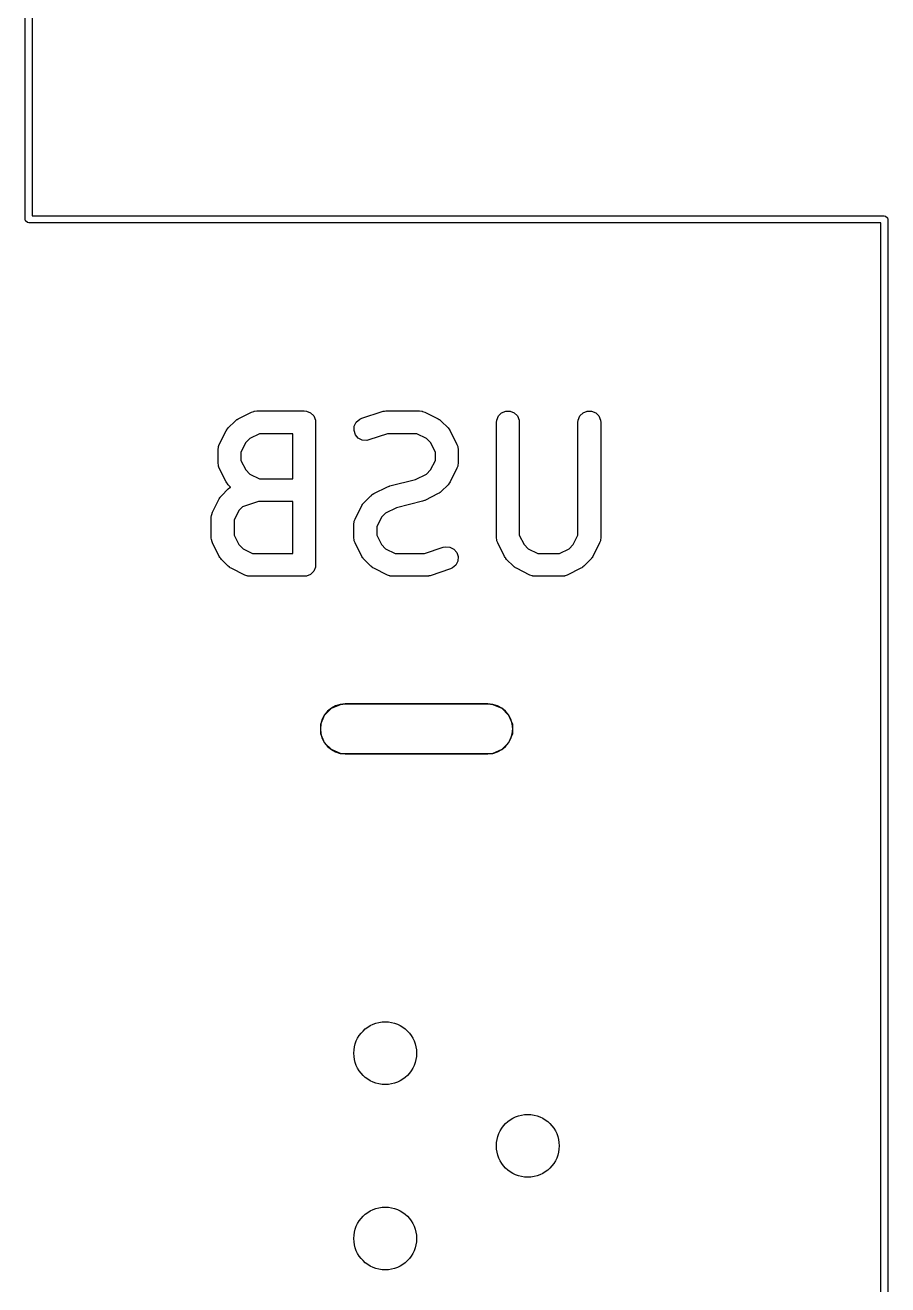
# Model space of a CAD drawing. Extents: x 89 to 178, y -115 to -57.
# Drawn here: x 171.97 to 178.03, y -97.77 to -88.94 of the extents above; entities that cross this region are included whole.
import ezdxf

# ---------------------------------------------------------------- set-up
doc = ezdxf.new("R2010")
doc.units = 0
doc.layers.add('BLACK', color=7, linetype='CONTINUOUS')

msp = doc.modelspace()

# ---------------------------------------------------------------- linework, layer by layer
at = {"layer": 'BLACK', "linetype": 'CONTINUOUS'}
for p, q in [((171.975, -90.3), (171.975091, -63.030772)), ((172.025092, -63.020889), (172.025, -90.275)), ((171.976903, -90.309567), (171.975, -90.3)), ((171.990433, -90.323097), (171.976903, -90.309567)), ((172.025, -90.275), (178, -90.275)), ((178, -90.275), (178.009567, -90.276903)), ((178.009567, -90.276903), (178.023097, -90.290433)), ((178.023097, -90.290433), (178.025, -90.3)), ((178.025, -90.3), (178.025, -106.5)), ((172, -90.325), (171.990433, -90.323097)), ((177.975, -90.325), (172, -90.325)), ((177.975, -106.475818), (177.975, -90.325)), ((173.399145, -91.762968), (173.446764, -91.71535)), ((173.446764, -91.71535), (173.452898, -91.710315)), ((173.452898, -91.710315), (173.454284, -91.708718)), ((173.454284, -91.708718), (173.456692, -91.707202)), ((173.456692, -91.707202), (173.458887, -91.705401)), ((173.458887, -91.705401), (173.460837, -91.704593)), ((173.460837, -91.704593), (173.467556, -91.700364)), ((173.467556, -91.700364), (173.562794, -91.652745)), ((173.562794, -91.652745), (173.57744, -91.64714)), ((173.57744, -91.64714), (173.580307, -91.646936)), ((173.580307, -91.646936), (173.582964, -91.645836)), ((173.582964, -91.645836), (173.598571, -91.644299)), ((173.598571, -91.644299), (173.931904, -91.644299)), ((173.931904, -91.644299), (173.947511, -91.645836)), ((173.947511, -91.645836), (173.97635, -91.657781)), ((173.97635, -91.657781), (173.998422, -91.679853)), ((173.998422, -91.679853), (174.010367, -91.708692)), ((174.010367, -91.708692), (174.011904, -91.724299)), ((174.011904, -91.724299), (174.011904, -92.724299)), ((174.283316, -91.750788), (174.297276, -91.722869)), ((174.297276, -91.722869), (174.320858, -91.702417)), ((174.320858, -91.702417), (174.335178, -91.696023)), ((174.335178, -91.696023), (174.478034, -91.648404)), ((174.478034, -91.648404), (174.485776, -91.646643)), ((174.485776, -91.646643), (174.487726, -91.645836)), ((174.487726, -91.645836), (174.490552, -91.645557)), ((174.490552, -91.645557), (174.493326, -91.644927)), ((174.493326, -91.644927), (174.495434, -91.645076)), ((174.495434, -91.645076), (174.503333, -91.644299)), ((174.503333, -91.644299), (174.741428, -91.644299)), ((174.741428, -91.644299), (174.757035, -91.645836)), ((174.757035, -91.645836), (174.759691, -91.646936)), ((174.759691, -91.646936), (174.762558, -91.64714)), ((174.762558, -91.64714), (174.777205, -91.652745)), ((174.777205, -91.652745), (174.872443, -91.700364)), ((174.872443, -91.700364), (174.879157, -91.70459)), ((174.879157, -91.70459), (174.881112, -91.7054)), ((174.881112, -91.7054), (174.883311, -91.707205)), ((174.883311, -91.707205), (174.885715, -91.708718)), ((174.885715, -91.708718), (174.887097, -91.710312)), ((174.887097, -91.710312), (174.893235, -91.715349)), ((174.893235, -91.715349), (174.940853, -91.762968)), ((175.280476, -91.724299), (175.282013, -91.708692)), ((175.280476, -92.533822), (175.280476, -91.724299)), ((175.282013, -91.708692), (175.293958, -91.679853)), ((175.293958, -91.679853), (175.31603, -91.657781)), ((175.31603, -91.657781), (175.344869, -91.645836)), ((175.344869, -91.645836), (175.376083, -91.645836)), ((175.376083, -91.645836), (175.404922, -91.657781)), ((175.404922, -91.657781), (175.426994, -91.679853)), ((175.426994, -91.679853), (175.438939, -91.708692)), ((175.438939, -91.708692), (175.440476, -91.724299)), ((175.440476, -91.724299), (175.440476, -92.514937)), ((175.851904, -91.724299), (175.853441, -91.708692)), ((175.851904, -92.514937), (175.851904, -91.724299)), ((175.853441, -91.708692), (175.865386, -91.679853)), ((175.865386, -91.679853), (175.887458, -91.657781)), ((175.887458, -91.657781), (175.916297, -91.645836)), ((175.916297, -91.645836), (175.947511, -91.645836)), ((175.947511, -91.645836), (175.97635, -91.657781)), ((175.97635, -91.657781), (175.998422, -91.679853)), ((175.998422, -91.679853), (176.010367, -91.708692)), ((176.010367, -91.708692), (176.011904, -91.724299)), ((176.011904, -91.724299), (176.011904, -92.533822)), ((173.336541, -91.878998), (173.38416, -91.78376)), ((173.38416, -91.78376), (173.388386, -91.777045)), ((173.388386, -91.777045), (173.389196, -91.775091)), ((173.389196, -91.775091), (173.391001, -91.772891)), ((173.391001, -91.772891), (173.392514, -91.770488)), ((173.392514, -91.770488), (173.394108, -91.769105)), ((173.394108, -91.769105), (173.399145, -91.762968)), ((173.617456, -91.804299), (173.550722, -91.837665)), ((173.851904, -91.804299), (173.617456, -91.804299)), ((173.851904, -92.120489), (173.851904, -91.804299)), ((174.281104, -91.781924), (174.283316, -91.750788)), ((174.290975, -91.811536), (174.281104, -91.781924)), ((174.311427, -91.835118), (174.290975, -91.811536)), ((174.516316, -91.804299), (174.385774, -91.847813)), ((174.722543, -91.804299), (174.516316, -91.804299)), ((174.789275, -91.837665), (174.722543, -91.804299)), ((174.940853, -91.762968), (174.945887, -91.769102)), ((174.945887, -91.769102), (174.947485, -91.770488)), ((174.947485, -91.770488), (174.949, -91.772896)), ((174.949, -91.772896), (174.950802, -91.775091)), ((174.950802, -91.775091), (174.951609, -91.777041)), ((174.951609, -91.777041), (174.955839, -91.78376)), ((174.955839, -91.78376), (175.003458, -91.878998)), ((173.328095, -91.914775), (173.329632, -91.899168)), ((173.329632, -91.899168), (173.330732, -91.896511)), ((173.330732, -91.896511), (173.330936, -91.893645)), ((173.330936, -91.893645), (173.336541, -91.878998)), ((173.521461, -91.866927), (173.488095, -91.93366)), ((173.550722, -91.837665), (173.521461, -91.866927)), ((174.339346, -91.849078), (174.311427, -91.835118)), ((174.370482, -91.85129), (174.339346, -91.849078)), ((174.385774, -91.847813), (174.370482, -91.85129)), ((174.818537, -91.866926), (174.789275, -91.837665)), ((174.851904, -91.93366), (174.818537, -91.866926)), ((175.003458, -91.878998), (175.009063, -91.893644)), ((175.009063, -91.893644), (175.009266, -91.896511)), ((175.009266, -91.896511), (175.010367, -91.899168)), ((175.010367, -91.899168), (175.011904, -91.914775)), ((173.328095, -92.010013), (173.328095, -91.914775)), ((173.488095, -91.93366), (173.488095, -91.991128)), ((173.488095, -91.991128), (173.521461, -92.05786)), ((174.818537, -92.057861), (174.851904, -91.991128)), ((174.851904, -91.991128), (174.851904, -91.93366)), ((175.011904, -91.914775), (175.011904, -92.010013)), ((173.329632, -92.02562), (173.328095, -92.010013)), ((173.330732, -92.028276), (173.329632, -92.02562)), ((173.330936, -92.031143), (173.330732, -92.028276)), ((173.336541, -92.04579), (173.330936, -92.031143)), ((173.38416, -92.141028), (173.336541, -92.04579)), ((173.521461, -92.05786), (173.550722, -92.087122)), ((174.789275, -92.087122), (174.818537, -92.057861)), ((175.003458, -92.04579), (174.955839, -92.141028)), ((175.009063, -92.031144), (175.003458, -92.04579)), ((175.009266, -92.028276), (175.009063, -92.031144)), ((175.010367, -92.02562), (175.009266, -92.028276)), ((175.011904, -92.010013), (175.010367, -92.02562)), ((173.388386, -92.147742), (173.38416, -92.141028)), ((173.389196, -92.149697), (173.388386, -92.147742)), ((173.391001, -92.151896), (173.389196, -92.149697)), ((173.392514, -92.1543), (173.391001, -92.151896)), ((173.394108, -92.155682), (173.392514, -92.1543)), ((173.399145, -92.16182), (173.394108, -92.155682)), ((173.416008, -92.178683), (173.399145, -92.16182)), ((173.550722, -92.087122), (173.617456, -92.120489)), ((173.617456, -92.120489), (173.851904, -92.120489)), ((174.531549, -92.170497), (174.713505, -92.125008)), ((174.713505, -92.125008), (174.789275, -92.087122)), ((174.940853, -92.16182), (174.893235, -92.209439)), ((174.945887, -92.155685), (174.940853, -92.16182)), ((174.947485, -92.1543), (174.945887, -92.155685)), ((174.949, -92.151891), (174.947485, -92.1543)), ((174.950802, -92.149697), (174.949, -92.151891)), ((174.951609, -92.147746), (174.950802, -92.149697)), ((174.955839, -92.141028), (174.951609, -92.147746)), ((173.336541, -92.25995), (173.340767, -92.253235)), ((173.340767, -92.253235), (173.341577, -92.251281)), ((173.341577, -92.251281), (173.343382, -92.249081)), ((173.343382, -92.249081), (173.344895, -92.246678)), ((173.344895, -92.246678), (173.346489, -92.245295)), ((173.346489, -92.245295), (173.351526, -92.239158)), ((173.351526, -92.239158), (173.399145, -92.19154)), ((173.399145, -92.19154), (173.411268, -92.181591)), ((173.411268, -92.181591), (173.413923, -92.18049)), ((173.413923, -92.18049), (173.416008, -92.178683)), ((174.351526, -92.286777), (174.399145, -92.239159)), ((174.399145, -92.239159), (174.405279, -92.234124)), ((174.405279, -92.234124), (174.406665, -92.232527)), ((174.406665, -92.232527), (174.409073, -92.231011)), ((174.409073, -92.231011), (174.411268, -92.22921)), ((174.411268, -92.22921), (174.413218, -92.228402)), ((174.413218, -92.228402), (174.419937, -92.224173)), ((174.419937, -92.224173), (174.515175, -92.176554)), ((174.515175, -92.176554), (174.516316, -92.176117)), ((174.516316, -92.176117), (174.516781, -92.175773)), ((174.516781, -92.175773), (174.523321, -92.173436)), ((174.523321, -92.173436), (174.529821, -92.170949)), ((174.529821, -92.170949), (174.530398, -92.170907)), ((174.530398, -92.170907), (174.531549, -92.170497)), ((174.872443, -92.224424), (174.777205, -92.272043)), ((174.879157, -92.220197), (174.872443, -92.224424)), ((174.881112, -92.219388), (174.879157, -92.220197)), ((174.883311, -92.217582), (174.881112, -92.219388)), ((174.885715, -92.21607), (174.883311, -92.217582)), ((174.887097, -92.214475), (174.885715, -92.21607)), ((174.893235, -92.209439), (174.887097, -92.214475)), ((173.288922, -92.355188), (173.336541, -92.25995)), ((173.473842, -92.343117), (173.440476, -92.40985)), ((173.498928, -92.31803), (173.473842, -92.343117)), ((173.611554, -92.280489), (173.498928, -92.31803)), ((173.851904, -92.280489), (173.611554, -92.280489)), ((173.851904, -92.644299), (173.851904, -92.280489)), ((174.288922, -92.402807), (174.336541, -92.307569)), ((174.336541, -92.307569), (174.340767, -92.300854)), ((174.340767, -92.300854), (174.341577, -92.2989)), ((174.341577, -92.2989), (174.343382, -92.2967)), ((174.343382, -92.2967), (174.344895, -92.294297)), ((174.344895, -92.294297), (174.346489, -92.292914)), ((174.346489, -92.292914), (174.351526, -92.286777)), ((174.578875, -92.323589), (174.503103, -92.361474)), ((174.760831, -92.2781), (174.578875, -92.323589)), ((174.761981, -92.277688), (174.760831, -92.2781)), ((174.762558, -92.277648), (174.761981, -92.277688)), ((174.76905, -92.275163), (174.762558, -92.277648)), ((174.775599, -92.272824), (174.76905, -92.275163)), ((174.776063, -92.272479), (174.775599, -92.272824)), ((174.777205, -92.272043), (174.776063, -92.272479)), ((173.280476, -92.390965), (173.282013, -92.375358)), ((173.280476, -92.533822), (173.280476, -92.390965)), ((173.282013, -92.375358), (173.283113, -92.372701)), ((173.283113, -92.372701), (173.283317, -92.369835)), ((173.283317, -92.369835), (173.288922, -92.355188)), ((173.440476, -92.40985), (173.440476, -92.514937)), ((174.280476, -92.438584), (174.282013, -92.422977)), ((174.282013, -92.422977), (174.283113, -92.42032)), ((174.283113, -92.42032), (174.283317, -92.417454)), ((174.283317, -92.417454), (174.288922, -92.402807)), ((174.473842, -92.390736), (174.440476, -92.457469)), ((174.503103, -92.361474), (174.473842, -92.390736)), ((173.440476, -92.514937), (173.473843, -92.581671)), ((174.280476, -92.533822), (174.280476, -92.438584)), ((174.440476, -92.457469), (174.440476, -92.514937)), ((174.440476, -92.514937), (174.473843, -92.581671)), ((175.440476, -92.514937), (175.473843, -92.581671)), ((175.818536, -92.581671), (175.851904, -92.514937)), ((173.282013, -92.549429), (173.280476, -92.533822)), ((173.283113, -92.552085), (173.282013, -92.549429)), ((173.283317, -92.554952), (173.283113, -92.552085)), ((173.288922, -92.569599), (173.283317, -92.554952)), ((173.336541, -92.664837), (173.288922, -92.569599)), ((173.473843, -92.581671), (173.503103, -92.610932)), ((174.282013, -92.549429), (174.280476, -92.533822)), ((174.283113, -92.552085), (174.282013, -92.549429)), ((174.283317, -92.554952), (174.283113, -92.552085)), ((174.288922, -92.569599), (174.283317, -92.554952)), ((174.336541, -92.664837), (174.288922, -92.569599)), ((174.473843, -92.581671), (174.503103, -92.610932)), ((174.776064, -92.644299), (174.906605, -92.600785)), ((174.906605, -92.600785), (174.921897, -92.597308)), ((174.921897, -92.597308), (174.953034, -92.599521)), ((174.953034, -92.599521), (174.980953, -92.61348)), ((175.282013, -92.549429), (175.280476, -92.533822)), ((175.283113, -92.552085), (175.282013, -92.549429)), ((175.283317, -92.554952), (175.283113, -92.552085)), ((175.288922, -92.569599), (175.283317, -92.554952)), ((175.336541, -92.664837), (175.288922, -92.569599)), ((175.473843, -92.581671), (175.503103, -92.610932)), ((175.789276, -92.610932), (175.818536, -92.581671)), ((176.003458, -92.569599), (175.955839, -92.664837)), ((176.009063, -92.554953), (176.003458, -92.569599)), ((176.009266, -92.552085), (176.009063, -92.554953)), ((176.010367, -92.549429), (176.009266, -92.552085)), ((176.011904, -92.533822), (176.010367, -92.549429)), ((173.340768, -92.671553), (173.336541, -92.664837)), ((173.341577, -92.673505), (173.340768, -92.671553)), ((173.343379, -92.675701), (173.341577, -92.673505)), ((173.344895, -92.678109), (173.343379, -92.675701)), ((173.346492, -92.679494), (173.344895, -92.678109)), ((173.351526, -92.685628), (173.346492, -92.679494)), ((173.399145, -92.733248), (173.351526, -92.685628)), ((173.503103, -92.610932), (173.569837, -92.644299)), ((173.569837, -92.644299), (173.851904, -92.644299)), ((174.340768, -92.671553), (174.336541, -92.664837)), ((174.341577, -92.673505), (174.340768, -92.671553)), ((174.343379, -92.675701), (174.341577, -92.673505)), ((174.344895, -92.678109), (174.343379, -92.675701)), ((174.346492, -92.679494), (174.344895, -92.678109)), ((174.351526, -92.685628), (174.346492, -92.679494)), ((174.399145, -92.733248), (174.351526, -92.685628)), ((174.503103, -92.610932), (174.569837, -92.644299)), ((174.569837, -92.644299), (174.776064, -92.644299)), ((174.980953, -92.61348), (175.001405, -92.637062)), ((175.009063, -92.69781), (174.995104, -92.72573)), ((175.001405, -92.637062), (175.011275, -92.666674)), ((175.011275, -92.666674), (175.009063, -92.69781)), ((175.340768, -92.671553), (175.336541, -92.664837)), ((175.341577, -92.673505), (175.340768, -92.671553)), ((175.343379, -92.675701), (175.341577, -92.673505)), ((175.344895, -92.678109), (175.343379, -92.675701)), ((175.346492, -92.679494), (175.344895, -92.678109)), ((175.351526, -92.685628), (175.346492, -92.679494)), ((175.399145, -92.733248), (175.351526, -92.685628)), ((175.503103, -92.610932), (175.569837, -92.644299)), ((175.569837, -92.644299), (175.722543, -92.644299)), ((175.722543, -92.644299), (175.789276, -92.610932)), ((175.940854, -92.685628), (175.893235, -92.733248)), ((175.945887, -92.679494), (175.940854, -92.685628)), ((175.947485, -92.678109), (175.945887, -92.679494)), ((175.949, -92.675701), (175.947485, -92.678109)), ((175.950803, -92.673505), (175.949, -92.675701)), ((175.951611, -92.671553), (175.950803, -92.673505)), ((175.955839, -92.664837), (175.951611, -92.671553)), ((173.40528, -92.738283), (173.399145, -92.733248)), ((173.406665, -92.73988), (173.40528, -92.738283)), ((173.409069, -92.741393), (173.406665, -92.73988)), ((173.411267, -92.743197), (173.409069, -92.741393)), ((173.413219, -92.744005), (173.411267, -92.743197)), ((173.419937, -92.748234), (173.413219, -92.744005)), ((173.515175, -92.795853), (173.419937, -92.748234)), ((173.998422, -92.768745), (173.97635, -92.790817)), ((174.010367, -92.739906), (173.998422, -92.768745)), ((174.011904, -92.724299), (174.010367, -92.739906)), ((174.40528, -92.738283), (174.399145, -92.733248)), ((174.406665, -92.73988), (174.40528, -92.738283)), ((174.409069, -92.741393), (174.406665, -92.73988)), ((174.411267, -92.743197), (174.409069, -92.741393)), ((174.413219, -92.744005), (174.411267, -92.743197)), ((174.419937, -92.748234), (174.413219, -92.744005)), ((174.515175, -92.795853), (174.419937, -92.748234)), ((174.957202, -92.752575), (174.814345, -92.800194)), ((174.971522, -92.746181), (174.957202, -92.752575)), ((174.995104, -92.72573), (174.971522, -92.746181)), ((175.40528, -92.738283), (175.399145, -92.733248)), ((175.406665, -92.73988), (175.40528, -92.738283)), ((175.409069, -92.741393), (175.406665, -92.73988)), ((175.411267, -92.743197), (175.409069, -92.741393)), ((175.413219, -92.744005), (175.411267, -92.743197)), ((175.419937, -92.748234), (175.413219, -92.744005)), ((175.515175, -92.795853), (175.419937, -92.748234)), ((175.872443, -92.748234), (175.777205, -92.795853)), ((175.87916, -92.744005), (175.872443, -92.748234)), ((175.881113, -92.743197), (175.87916, -92.744005)), ((175.88331, -92.741393), (175.881113, -92.743197)), ((175.885715, -92.73988), (175.88331, -92.741393)), ((175.887099, -92.738283), (175.885715, -92.73988)), ((175.893235, -92.733248), (175.887099, -92.738283)), ((173.529821, -92.801458), (173.515175, -92.795853)), ((173.532688, -92.801661), (173.529821, -92.801458)), ((173.535345, -92.802762), (173.532688, -92.801661)), ((173.550952, -92.804299), (173.535345, -92.802762)), ((173.931904, -92.804299), (173.550952, -92.804299)), ((173.947511, -92.802762), (173.931904, -92.804299)), ((173.97635, -92.790817), (173.947511, -92.802762)), ((174.529821, -92.801458), (174.515175, -92.795853)), ((174.532688, -92.801661), (174.529821, -92.801458)), ((174.535345, -92.802762), (174.532688, -92.801661)), ((174.550952, -92.804299), (174.535345, -92.802762)), ((174.789047, -92.804299), (174.550952, -92.804299)), ((174.796944, -92.803521), (174.789047, -92.804299)), ((174.799053, -92.803671), (174.796944, -92.803521)), ((174.801825, -92.80304), (174.799053, -92.803671)), ((174.804654, -92.802762), (174.801825, -92.80304)), ((174.806605, -92.801953), (174.804654, -92.802762)), ((174.814345, -92.800194), (174.806605, -92.801953)), ((175.529821, -92.801458), (175.515175, -92.795853)), ((175.532688, -92.801661), (175.529821, -92.801458)), ((175.535345, -92.802762), (175.532688, -92.801661)), ((175.550952, -92.804299), (175.535345, -92.802762)), ((175.741428, -92.804299), (175.550952, -92.804299)), ((175.757035, -92.802762), (175.741428, -92.804299)), ((175.759691, -92.801661), (175.757035, -92.802762)), ((175.762558, -92.801458), (175.759691, -92.801661)), ((175.777205, -92.795853), (175.762558, -92.801458)), ((174.074493, -93.777775), (174.122775, -93.729493)), ((174.074493, -93.777775), (174.122775, -93.729493)), ((174.122775, -93.729493), (174.185859, -93.703363)), ((174.122775, -93.729493), (174.185859, -93.703363)), ((174.185859, -93.703363), (174.22, -93.7)), ((174.185859, -93.703363), (174.22, -93.7)), ((174.22, -93.7), (175.22, -93.7)), ((174.22, -93.7), (175.22, -93.7)), ((175.22, -93.7), (174.22, -93.7)), ((175.22, -93.7), (175.254141, -93.703363)), ((175.22, -93.7), (175.254141, -93.703363)), ((175.254141, -93.703363), (175.317225, -93.729493)), ((175.254141, -93.703363), (175.317225, -93.729493)), ((175.317225, -93.729493), (175.365507, -93.777775)), ((175.317225, -93.729493), (175.365507, -93.777775)), ((174.048363, -93.840859), (174.074493, -93.777775)), ((174.048363, -93.840859), (174.074493, -93.777775)), ((174.048363, -93.909141), (174.048363, -93.840859)), ((174.048363, -93.909141), (174.048363, -93.840859)), ((175.365507, -93.777775), (175.391637, -93.840859)), ((175.365507, -93.777775), (175.391637, -93.840859)), ((175.391637, -93.840859), (175.391637, -93.909141)), ((175.391637, -93.840859), (175.391637, -93.909141)), ((174.074493, -93.972225), (174.048363, -93.909141)), ((174.074493, -93.972225), (174.048363, -93.909141)), ((175.391637, -93.909141), (175.365507, -93.972225)), ((175.391637, -93.909141), (175.365507, -93.972225)), ((174.122775, -94.020507), (174.074493, -93.972225)), ((174.122775, -94.020507), (174.074493, -93.972225)), ((174.185859, -94.046637), (174.122775, -94.020507)), ((174.185859, -94.046637), (174.122775, -94.020507)), ((175.317225, -94.020507), (175.254141, -94.046637)), ((175.317225, -94.020507), (175.254141, -94.046637)), ((175.365507, -93.972225), (175.317225, -94.020507)), ((175.365507, -93.972225), (175.317225, -94.020507)), ((174.22, -94.05), (174.185859, -94.046637)), ((174.22, -94.05), (174.185859, -94.046637)), ((175.22, -94.05), (174.22, -94.05)), ((175.22, -94.05), (174.22, -94.05)), ((174.22, -94.05), (175.22, -94.05)), ((175.254141, -94.046637), (175.22, -94.05)), ((175.254141, -94.046637), (175.22, -94.05))]:
    msp.add_line(p, q, dxfattribs=at)
at = {"layer": 'BLACK'}
for centre in [(174.5, -96.15), (174.5, -96.15), (174.5, -96.15), (175.5, -96.8), (175.5, -96.8), (175.5, -96.8), (174.5, -97.45), (174.5, -97.45), (174.5, -97.45)]:
    msp.add_circle(centre, 0.22, dxfattribs=at)
for centre, start, end in [((174.22, -93.875), 90, 270), ((175.22, -93.875), -90, 90)]:
    msp.add_arc(centre, 0.175, start, end, dxfattribs=at)

doc.saveas('drawing.dxf')
